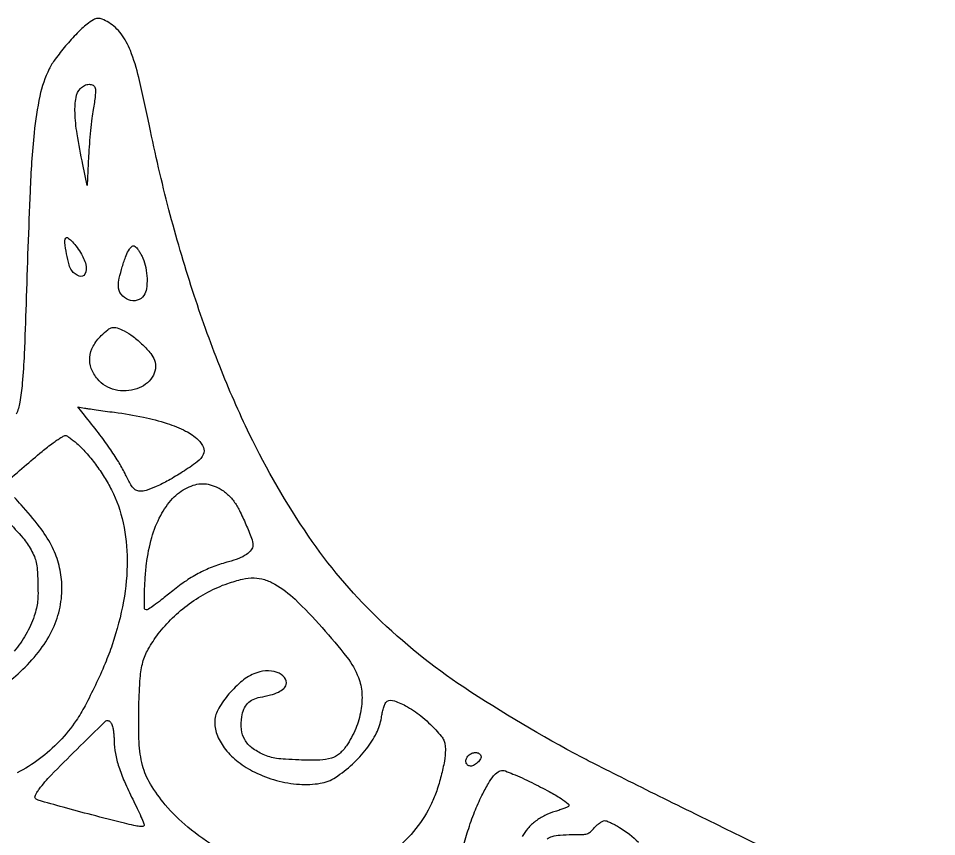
# Model space of a CAD drawing. Header units: inches. Extents: x 0 to 5940, y 0 to 4205.
# Drawn here: x 5472.47 to 5505.31, y 816.52 to 845.78 of the extents above; entities that cross this region are included whole.
import ezdxf

# ---------------------------------------------------------------- set-up
doc = ezdxf.new("R2010")
doc.units = ezdxf.units.IN
doc.header["$LTSCALE"] = 50
doc.header["$MEASUREMENT"] = 0
doc.layers.get('0').update_dxf_attribs({"color": 1})

# ---------------------------------------------------------------- blocks, each defined once
blk = doc.blocks.new('JACZ-COO-GE-001-CAR-LOGO-R00')
at = {"color": 8}
for points in [[(5968.48, 3601.2, 0.000091), (5934.74, 3617.81, 0.000092), (5903.73, 3633.07, 0.000245), (5881.57, 3643.95, -0.000842), (5863.48, 3652.86, -0.000917), (5845.94, 3661.58, -0.000859), (5830.94, 3669.11, -0.004532), (5822.76, 3673.32, -0.025322), (5763.76, 3708.31, -0.046285), (5720.23, 3743.39, -0.050359), (5686.34, 3783.7, -0.036735), (5656.98, 3834.38, -0.019174), (5642.08, 3868.34, -0.015275), (5628.57, 3906, -0.014603), (5616.77, 3946.3, -0.013575), (5607.03, 3988.22, 0.007665), (5601.76, 4012.18, 0.036006), (5597.54, 4025.63, 0.065376), (5592.91, 4033.98, 0.096637), (5586.74, 4039.62, 0.033271), (5583.52, 4041.31, 0.123427), (5581.28, 4041.69, 0.118991), (5579.08, 4040.98, 0.029902), (5575.96, 4038.8, 0.034011), (5571.03, 4034.33, 0.016009), (5565.27, 4027.95, 0.015641), (5560.06, 4021.38, 0.046444), (5557.08, 4016.47, 0.06061), (5552.42, 4002.97, 0.028246), (5549.56, 3984.64, 0.014453), (5547.53, 3955.55, 0.002392), (5545.52, 3899.38, -0.002628), (5544.62, 3874.42, -0.011792), (5543.67, 3859.83, -0.019381), (5542.45, 3850.36, -0.064784), (5540.63, 3844.38, -0.10259)], [(5536.29, 3791.14, -0.014678), (5543.95, 3782.76, -0.053566), (5548.04, 3776.85, -0.024856), (5549.68, 3773.44, -0.04799), (5550.59, 3770.55, -0.034879), (5551.08, 3766.98, -0.007877), (5551.39, 3760.88, -0.008709), (5551.5, 3755.07, -0.026419), (5551.29, 3751.13, -0.033012), (5550.71, 3747.73, -0.021115), (5549.6, 3743.88, -0.049031), (5545.47, 3734.59, -0.049965), (5539.62, 3726.35, -0.049947)], [(5535.48, 3710, 0.032451), (5545.08, 3718.38, 0.041018), (5553.65, 3728.41, 0.054834), (5559.54, 3738.82, 0.058929), (5562.74, 3749.63, 0.059696), (5563.31, 3760.83, 0.051945), (5561.68, 3770.2, 0.052071), (5558.16, 3779.02, 0.042479), (5552.21, 3788.32, 0.02016), (5543.11, 3799.25, -0.002377), (5539.84, 3802.91, -0.0038)], [(5534.96, 3810.05, -0.000629), (5544.67, 3818.38, -0.003778), (5553.54, 3825.86, -0.01559), (5559.07, 3830.18, -0.009486), (5561.07, 3831.58, -0.012782), (5562.93, 3832.76, -0.00986), (5564.51, 3833.67, -0.120592), (5565.18, 3833.85, -0.14766), (5565.83, 3833.67, -0.012377), (5567.31, 3832.69, -0.015629), (5569.03, 3831.39, -0.01143), (5570.87, 3829.85, -0.031769), (5575.42, 3825.3, -0.019985), (5580.15, 3819.46, -0.019574), (5584.56, 3813.06, -0.024315), (5588.13, 3806.77, -0.064116), (5593.92, 3790.31, -0.051434), (5595.94, 3771.63, -0.046719), (5594.12, 3751.2, -0.036068), (5588.5, 3729.54, -0.018168), (5584.93, 3720.12, -0.011305), (5580.09, 3709.33, -0.0113), (5574.96, 3699.14, -0.025618), (5570.52, 3691.74, -0.043135), (5562.22, 3681.43, -0.041818), (5552.2, 3672.59, -0.042771), (5541.09, 3665.71, -0.050581)], [(5641.33, 3627.62, -0.028577), (5626.2, 3638.64, -0.046825), (5614.94, 3649.79, -0.03785), (5607.62, 3660.02, -0.071467), (5603.65, 3669.33, -0.055662), (5601.92, 3680.86, -0.015496), (5601.79, 3699.16, -0.011005), (5602.43, 3712.93, -0.049124), (5603.76, 3720.9, -0.065499), (5606.44, 3727.31, -0.029839), (5611.47, 3734.89, -0.038609), (5618.52, 3742.88, -0.035526), (5626.9, 3749.95, -0.03544), (5636.22, 3755.77, -0.037947), (5646.07, 3760.06, -0.026717), (5653.46, 3762.2, -0.06091), (5659.23, 3762.82, -0.072517), (5664.33, 3762, -0.05375), (5669.57, 3759.72, -0.062554), (5679.62, 3752.18, -0.017984), (5693.12, 3738.13, -0.017443), (5705.51, 3723.28, -0.073139), (5711.22, 3713.18, -0.075761), (5712.94, 3705.35, -0.059876), (5712.48, 3696.67, -0.055607), (5709.86, 3687.73, -0.048464), (5705.25, 3679.14, -0.067121), (5701.73, 3675.16, -0.106581), (5697.75, 3672.98, -0.066504), (5691.94, 3672.06, -0.013801), (5681.57, 3672.11, -0.00666), (5674.8, 3672.42, -0.023224), (5670.45, 3672.88, -0.03362), (5667.09, 3673.63, -0.031885), (5663.8, 3674.83, -0.059168), (5658.17, 3678.14, -0.100504), (5654.58, 3682.23, -0.103034), (5652.93, 3687.32, -0.064646), (5653.05, 3693.6, -0.062759), (5654.11, 3697.35, -0.088482), (5656, 3700.26, -0.091775), (5658.72, 3702.27, -0.072725), (5662.21, 3703.38, 0.0244), (5667.36, 3704.48, 0.047196), (5671.32, 3705.94, 0.063162), (5674, 3707.67, 0.157428), (5675.22, 3709.63, 0.240804), (5674.4, 3713.19, 0.137673), (5670.66, 3715.74, 0.098733), (5664.98, 3716.47, 0.086979), (5659.17, 3715.03, 0.072326), (5652.44, 3710.8, 0.045719), (5645.94, 3704.15, 0.046414), (5641.08, 3696.9, 0.125512), (5639.58, 3690.93, 0.098897), (5640.96, 3684.09, 0.069904), (5644.97, 3677.33, 0.06118), (5651.32, 3671.14, 0.046701), (5659.55, 3666.01, 0.050026), (5670.37, 3661.89, 0.050056), (5681.78, 3660, 0.05454), (5692.17, 3660.46, 0.108099), (5699.82, 3663.42, 0.039489), (5708.21, 3669.98, 0.04298), (5715.21, 3677.61, 0.046746), (5720.23, 3685.57, 0.077651), (5722.68, 3693.1, -0.013264), (5723.15, 3695.58, -0.015717), (5723.73, 3697.89, -0.014628), (5724.33, 3699.8, -0.089897), (5724.83, 3700.69, -0.296846), (5728.3, 3701.77, -0.055967), (5734.75, 3699.13, -0.046064), (5742.37, 3694.01, -0.033823), (5749.82, 3687.05, -0.013284), (5752.55, 3683.97, -0.063506), (5753.82, 3682, -0.081348), (5754.39, 3680.01, -0.030042), (5754.57, 3677.08, -0.044427), (5754.08, 3671.54, -0.018628), (5752.48, 3664.21, -0.018609), (5750.24, 3656.68, -0.028631), (5747.69, 3650.38, -0.058189), (5739.93, 3637.92, -0.052553), (5729.27, 3627.11, -0.052228)], [(5763.24, 3627.79, -0.016327), (5765.81, 3636.82, -0.016114), (5769.15, 3646.18, -0.02184), (5772.8, 3654.38, -0.013136), (5776.01, 3660.42, -0.043773), (5778.55, 3664.12, -0.072526), (5780.83, 3666.18, -0.148965), (5783.11, 3666.88, -0.092897), (5784.51, 3666.62, -0.006247), (5788.29, 3665.09, -0.00881), (5792.78, 3663.12, -0.006478), (5797.68, 3660.79, -0.007997), (5806.38, 3656.34, -0.022662), (5812.25, 3652.87, -0.027932), (5815.87, 3650.21, -0.453471), (5815.9, 3648.87, -0.090891), (5815.3, 3648.49, -0.008306), (5813.65, 3647.85, -0.010527), (5811.62, 3647.16, -0.008053), (5809.39, 3646.48, 0.046327), (5804.22, 3644.47, 0.047309), (5799.54, 3641.56, 0.049207), (5795.67, 3637.95, 0.060403), (5792.87, 3633.88, 0.081313)], [(5805.27, 3632.79, -0.083993), (5807.86, 3634.02, -0.052441), (5811.77, 3634.68, -0.016133), (5817.77, 3634.88, 0.007566), (5822.97, 3634.96, 0.068248), (5825.2, 3635.33, 0.106309), (5826.85, 3636.26, 0.02928), (5828.96, 3638.37, -0.027209), (5830.29, 3639.71, -0.030526), (5831.71, 3640.84, -0.031986), (5833.01, 3641.64, -0.12106), (5833.94, 3641.87, -0.093058), (5834.99, 3641.68, -0.015019), (5836.91, 3640.87, -0.016139), (5839.15, 3639.76, -0.013558), (5841.44, 3638.45, -0.061169), (5850.81, 3631.04, -0.134312)]]:
    blk.add_lwpolyline(points, format="xyb", dxfattribs=at)
for points in [[(5580.05, 4006.95, -0.090384), (5580.2, 4005.74, -0.01064), (5580, 4003.02, -0.012459), (5579.6, 3999.77, -0.009906), (5579.02, 3996.28, 0.01575), (5578.35, 3991.92, 0.006032), (5577.67, 3985.82, 0.005966), (5577.1, 3979.18, 0.007296), (5576.73, 3972.96), (5576.07, 3958.38), (5573.84, 3968.88, -0.011547), (5570.98, 3984.08, -0.033111), (5569.95, 3994.76, -0.048984), (5570.45, 4002.24, -0.147223), (5572.69, 4006.78, -0.09076), (5574.7, 4008.28, -0.109248), (5576.99, 4008.84, -0.138025), (5578.93, 4008.34, -0.186698)], [(5572.72, 3924.93, -0.078672), (5575.32, 3919.01, -0.179917), (5574.84, 3914.23, -0.391255), (5572.05, 3913.15, -0.139068), (5568.33, 3915.99, -0.095924), (5566.98, 3918.79, -0.018296), (5565.73, 3924.34, -0.015071), (5564.85, 3929.97, -0.163406), (5565.3, 3932.19, -0.43225), (5566.2, 3932.41, -0.047576), (5568.06, 3930.91, -0.03595), (5570.34, 3928.33, -0.02071)], [(5603.76, 3922.18, -0.055974), (5605.24, 3917.47, -0.041179), (5605.85, 3912.03, -0.042237), (5605.57, 3906.98, -0.11028), (5604.3, 3903.59, -0.186078), (5600.98, 3901.2, -0.154556), (5596.61, 3901.43, -0.144321), (5592.95, 3904.17, -0.16134), (5591.57, 3908.35, -0.056827), (5592.01, 3912.18, -0.016869), (5593.53, 3917.89, -0.016539), (5595.42, 3923.45, -0.063414), (5597.13, 3926.68, -0.025023), (5598.07, 3927.87, -0.139171), (5598.74, 3928.31, -0.193916), (5599.42, 3928.26, -0.056912), (5600.32, 3927.68, -0.06296), (5601.05, 3926.9, -0.017728), (5601.98, 3925.53, -0.017575), (5602.93, 3923.88, -0.017702)], [(5594.41, 3885.96, -0.045942), (5598.92, 3883.11, -0.027849), (5603.7, 3878.99, -0.026963), (5607.74, 3874.66, -0.094643), (5609.58, 3871.35, -0.229542), (5608.45, 3862.88, -0.168824), (5600.82, 3857.05, -0.138308), (5589.92, 3856.58, -0.161276), (5581.14, 3861.98, -0.085243), (5578.05, 3867.25, -0.11239), (5577.3, 3872.75, -0.10583), (5579.01, 3878.28, -0.068939), (5583.05, 3883.63, -0.025698), (5586.29, 3886.54, -0.120573), (5588.53, 3887.61, -0.134411), (5590.89, 3887.46, -0.035003)], [(5589.7, 3845.37, -0.017727), (5604.01, 3842.97, -0.029297), (5615.84, 3839.82, -0.035234), (5625.09, 3836.02, -0.077312), (5631.32, 3831.63, -0.0981), (5633.96, 3827.83, -0.218908), (5633.89, 3824.39, -0.117905), (5630.86, 3820.68, -0.021841), (5623.57, 3815.62, -0.013159), (5616.54, 3811.44, -0.022372), (5610.43, 3808.37, -0.0253), (5605.44, 3806.43, -0.104565), (5602.24, 3806.07, -0.084066), (5600.34, 3806.59, -0.110757), (5598.92, 3807.68, -0.052302), (5597.44, 3809.87, -0.00689), (5594.87, 3814.88, 0.022391), (5591.55, 3820.88, 0.01452), (5587.2, 3827.53, 0.012191), (5581.67, 3835.07, 0.007088), (5574.68, 3843.87), (5571.29, 3848.02), (5574.68, 3847.46, 0.005347), (5576.66, 3847.16, 0.000881), (5580.49, 3846.62, 0.000969), (5585, 3846, 0.000856)], [(5641.34, 3807.75, -0.039461), (5643.35, 3806.57, -0.026759), (5645.45, 3804.93, -0.026091), (5647.44, 3803.02, -0.030372), (5649.1, 3801, -0.040631), (5651.91, 3796.41, -0.014718), (5655.15, 3789.48, -0.012047), (5657.94, 3782.57, -0.090218), (5658.57, 3779.1, -0.16631), (5657.76, 3776.74, -0.078145), (5655.39, 3774.5, -0.056978), (5651.59, 3772.5, -0.030063), (5646.52, 3770.87, 0.027836), (5639.17, 3768.53, 0.028702), (5632.21, 3765.42, 0.027773), (5625.45, 3761.43, 0.022902), (5618.7, 3756.46, -0.003201), (5612.95, 3751.87, -0.011347), (5609.18, 3749.03, -0.012403), (5606.54, 3747.23, -0.144165), (5605.35, 3746.88, -0.410937), (5604.6, 3747.61, -0.005584), (5604.6, 3754.65, -0.013479), (5604.9, 3762.35, -0.014092), (5605.6, 3769.9, -0.038395), (5608.22, 3782.94, -0.054063), (5612.65, 3793.92, -0.062838), (5618.62, 3802.36, -0.092558), (5625.86, 3807.79, -0.048816), (5629.79, 3809.28, -0.066952), (5633.53, 3809.77, -0.066074), (5637.31, 3809.26, -0.046044)], [(5588.69, 3688.8, -0.031296), (5588.96, 3687.55, -0.010242), (5589.2, 3685.66, -0.01016), (5589.38, 3683.56, -0.011305), (5589.47, 3681.52, 0.040843), (5590.1, 3675.35, 0.031092), (5591.76, 3668.75, 0.02592), (5594.56, 3661.32, 0.014404), (5598.69, 3652.55, -0.006005), (5600.97, 3647.93, -0.008947), (5602.84, 3643.83, -0.004702), (5604.31, 3640.34, -0.158287), (5604.38, 3639.45, -0.320712), (5603.78, 3638.93, -0.050952), (5602.12, 3638.95, -0.027566), (5599.35, 3639.41, -0.005851), (5594.57, 3640.55, -0.002543), (5578.26, 3644.71, -0.003794), (5564.05, 3648.54, -0.001088), (5551.63, 3652.01, -0.128368), (5550.2, 3652.84, -0.233247), (5549.99, 3653.48, -0.062641), (5550.27, 3654.54, -0.044444), (5550.97, 3655.93, -0.020894), (5552.1, 3657.58, -0.032581), (5558.02, 3664.49, -0.004974), (5570.8, 3677.34, -0.001156), (5585.02, 3691.28, -0.280824), (5586.7, 3691.67, -0.11487), (5587.25, 3691.33, -0.045994), (5587.83, 3690.65, -0.042366), (5588.34, 3689.76, -0.041489)], [(5772.27, 3674.22, -0.225505), (5772.14, 3672.62, -0.077366), (5770.65, 3670.75, -0.073744), (5768.56, 3669.34, -0.160607), (5766.67, 3669.1, -0.161954), (5765.42, 3669.8, -0.15801), (5764.83, 3671.11, -0.129212), (5765.07, 3672.74, -0.096004), (5766.09, 3674.26, -0.090806), (5767.77, 3675.42, -0.107596), (5769.66, 3675.82, -0.130553), (5771.28, 3675.38, -0.17154)]]:
    blk.add_lwpolyline(points, format="xyb", close=True, dxfattribs=at)

msp = doc.modelspace()

# ---------------------------------------------------------------- block references
at = {"xscale": 0.07174195398747743, "yscale": 0.07174195398747743, "zscale": 0.07174195398747743}
msp.add_blockref('JACZ-COO-GE-001-CAR-LOGO-R00', (5074.895, 555.821), dxfattribs=at)

doc.saveas('drawing.dxf')
